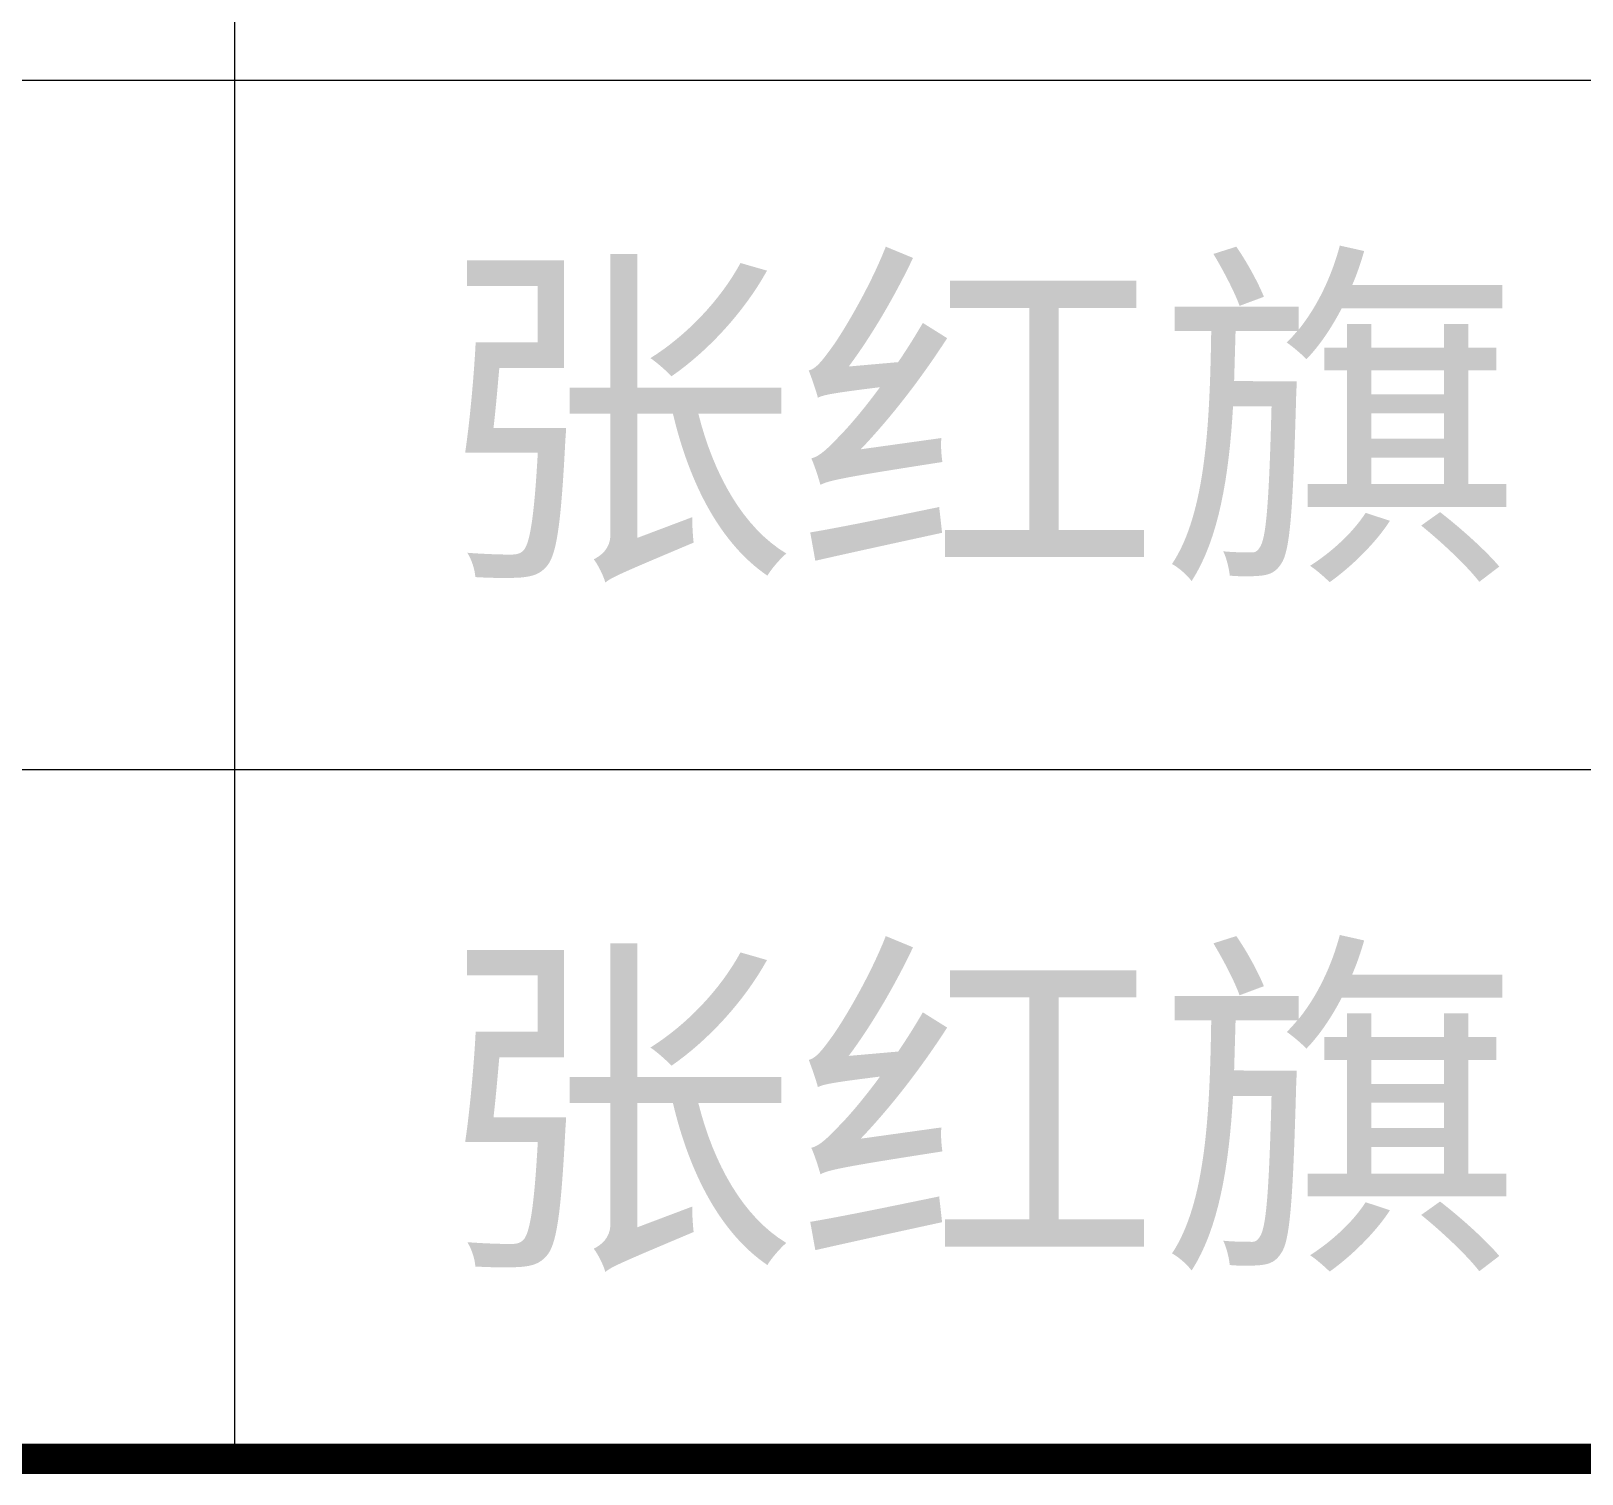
# Model space of a CAD drawing. Header units: millimetres. Extents: x 53009415 to 54059915, y 20499171 to 20796171.
# Drawn here: x 53613736 to 53622732, y 20536083 to 20544456 of the extents above; entities that cross this region are included whole.
import ezdxf

# ---------------------------------------------------------------- set-up
doc = ezdxf.new("R2010")
doc.units = ezdxf.units.MM
doc.header["$LTSCALE"] = 1000
doc.layers.add('PUB_TITLE', color=7, linetype='Continuous', lineweight=20)
doc.layers.add('ROAD', color=2, linetype='Continuous')
doc.styles.add('宋体', font='')
doc.styles.get('宋体').set_extended_font_data('宋体')

# ---------------------------------------------------------------- blocks, each defined once
blk = doc.blocks.new('a1')
at = {"layer": 'PUB_TITLE'}
for p, q in [((50501410, 18562330), (50501410, 18556730)), ((50499410, 18558330), (50505410, 18558330)), ((50499410, 18557530), (50505410, 18557530)), ((50499410, 18557530), (50505410, 18557530)), ((50499410, 18556730), (50505410, 18556730))]:
    blk.add_line(p, q, dxfattribs=at)
at = {"layer": 'PUB_TITLE', "const_width": 35}
blk.add_lwpolyline([(50499410, 18556730), (50505410, 18556730)], dxfattribs=at)

msp = doc.modelspace()

# ---------------------------------------------------------------- block references
at = {"layer": 'ROAD', "xscale": 5, "yscale": 5, "zscale": 5}
msp.add_blockref('a1', (-198892134.618, -72247479.218), dxfattribs=at)

# ---------------------------------------------------------------- texts
at = {"layer": 'PUB_TITLE', "style": '宋体'}
for p in [(53616068.818, 20541434.614), (53616068.818, 20537434.614)]:
    msp.add_text('张红旗', height=1544.5718, dxfattribs=at).set_placement(p)

doc.saveas('drawing.dxf')
